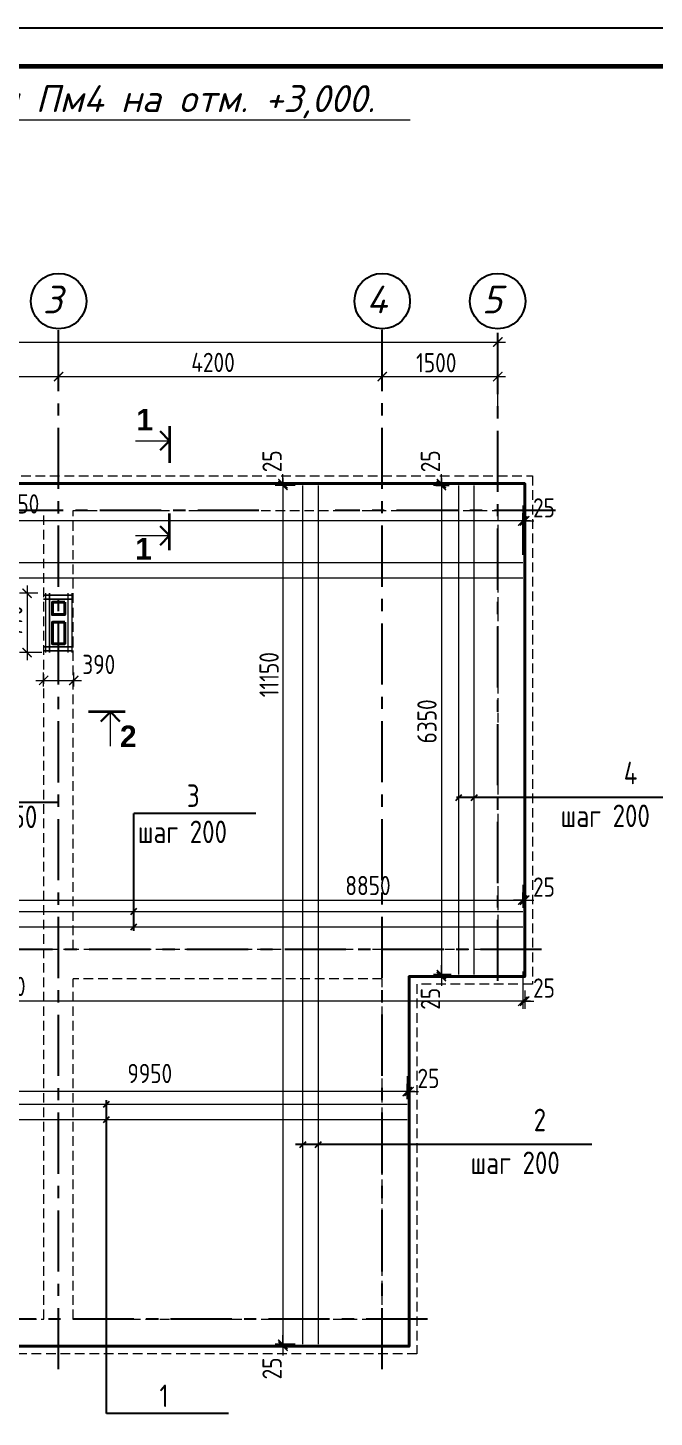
# Model space of a CAD drawing. Extents: x -12289450 to -10763036, y -7834513 to -6150123.
# Drawn here: x -10876033 to -10867901, y -7822853 to -7804813 of the extents above; entities that cross this region are included whole.
import ezdxf

# ---------------------------------------------------------------- set-up
doc = ezdxf.new("R2010")
doc.units = 0
doc.header["$LTSCALE"] = 25
doc.header["$PDMODE"] = 35
doc.linetypes.add('CENTER', pattern=[50.8, 31.75, -6.35, 6.35, -6.35])
doc.linetypes.add('DASHED', pattern=[0.75, 0.5, -0.25])
doc.layers.get('DefPoints').update_dxf_attribs({"color": 10, "lineweight": 30})
for name, color, linetype in [('001-ПЕРЕГОРОДКИ', 5, 'Continuous'), ('005-РАЗМЕРЫ', 252, 'Continuous'), ('014-ОСИ', 251, 'CENTER'), ('Annotation - Text', 7, 'Continuous'), ('EEE', 7, 'Continuous'), ('К_Арматура', 7, 'Continuous'), ('Новое', 51, 'Continuous'), ('Текст', 7, 'Continuous')]:
    doc.layers.add(name, color=color, linetype=linetype)
doc.layers.add('СТЕНЫ', color=5, linetype='Continuous', lineweight=40)
doc.styles.add('gismo', font='isocpeui.ttf')
doc.styles.add('GOST 2.304', font='cs_gost2304.shx')
doc.styles.add('Isocpeur', font='isocpeui.ttf')
doc.styles.add('СГЕНЕРИР_СТИЛЬ_1', font='arialbd.ttf')
doc.dimstyles.new('1', dxfattribs={"dimscale": 100, "dimtxt": 2.5, "dimasz": 1.2, "dimexe": 1, "dimexo": 1, "dimgap": 0.5, "dimtad": 1, "dimdec": 0, "dimzin": 0, "dimdsep": 46, "dimtxsty": 'GOST 2.304', "dimblk": 'ARCHTICK', "dimcen": 0.09, "dimdle": 1, "dimclrd": 256, "dimclre": 256, "dimclrt": 7, "dimadec": 0, "dimazin": 0, "dimtfac": 1, "dimtdec": 0, "dimtmove": 0, "dimatfit": 3, "dimldrblk": 'ARCHTICK', "dimfxl": 0, "dimtolj": 1, "dimtzin": 0, "dimlwd": 5, "dimlwe": 5, "dimarcsym": 0})

# ---------------------------------------------------------------- blocks, each defined once
blk = doc.blocks.new('_ArchTick')
at = {"color": 0, "linetype": 'ByBlock', "const_width": 0.15}
blk.add_lwpolyline([(-0.5, -0.5), (0.5, 0.5)], dxfattribs=at)
blk = doc.blocks.new('*D1621')
at = {"layer": '005-РАЗМЕРЫ', "lineweight": 5, "transparency": 16777216}
for p, q in [((-10880732, -7809412), (-10880732, -7809242)), ((-10875632, -7809412), (-10875632, -7809242)), ((-10880832, -7809342), (-10875532, -7809342))]:
    blk.add_line(p, q, dxfattribs=at)
at = {"layer": 'DefPoints', "color": 0, "transparency": 16777216}
for p in [(-10880732, -7809512), (-10875632, -7809342), (-10875632, -7809512)]:
    blk.add_point(p, dxfattribs=at)
at = {"layer": '005-РАЗМЕРЫ', "lineweight": 5, "transparency": 16777216, "xscale": 120, "yscale": 120, "zscale": 120, "rotation": 180}
blk.add_blockref('_ArchTick', (-10880732, -7809342), dxfattribs=at)
at = {"layer": '005-РАЗМЕРЫ', "lineweight": 5, "transparency": 16777216, "xscale": 120, "yscale": 120, "zscale": 120}
blk.add_blockref('_ArchTick', (-10875632, -7809342), dxfattribs=at)
at = {"layer": '005-РАЗМЕРЫ', "color": 7, "transparency": 16777216, "insert": (-10879339, -7809162), "char_height": 250, "attachment_point": 5, "style": 'GOST 2.304'}
blk.add_mtext('\\A1;5100', dxfattribs=at)
blk = doc.blocks.new('*D1622')
at = {"layer": '005-РАЗМЕРЫ', "lineweight": 5, "transparency": 16777216}
for p, q in [((-10882232, -7809739), (-10882232, -7808793)), ((-10869932, -7809789), (-10869932, -7808793)), ((-10882332, -7808893), (-10869832, -7808893))]:
    blk.add_line(p, q, dxfattribs=at)
at = {"layer": 'DefPoints', "color": 0, "transparency": 16777216}
for p in [(-10869932, -7808893), (-10882232, -7809839), (-10869932, -7809889)]:
    blk.add_point(p, dxfattribs=at)
at = {"layer": '005-РАЗМЕРЫ', "lineweight": 5, "transparency": 16777216, "xscale": 120, "yscale": 120, "zscale": 120, "rotation": 180}
blk.add_blockref('_ArchTick', (-10882232, -7808893), dxfattribs=at)
at = {"layer": '005-РАЗМЕРЫ', "lineweight": 5, "transparency": 16777216, "xscale": 120, "yscale": 120, "zscale": 120}
blk.add_blockref('_ArchTick', (-10869932, -7808893), dxfattribs=at)
at = {"layer": '005-РАЗМЕРЫ', "color": 7, "transparency": 16777216, "insert": (-10877452, -7808703), "char_height": 250, "attachment_point": 5, "style": 'GOST 2.304'}
blk.add_mtext('\\A1;12300', dxfattribs=at)
blk = doc.blocks.new('*D1624')
at = {"layer": '005-РАЗМЕРЫ', "lineweight": 5, "transparency": 16777216}
for p, q in [((-10875632, -7809412), (-10875632, -7809242)), ((-10871432, -7809412), (-10871432, -7809242)), ((-10875732, -7809342), (-10871332, -7809342))]:
    blk.add_line(p, q, dxfattribs=at)
at = {"layer": 'DefPoints', "color": 0, "transparency": 16777216}
for p in [(-10875632, -7809512), (-10871432, -7809342), (-10871432, -7809512)]:
    blk.add_point(p, dxfattribs=at)
at = {"layer": '005-РАЗМЕРЫ', "lineweight": 5, "transparency": 16777216, "xscale": 120, "yscale": 120, "zscale": 120, "rotation": 180}
blk.add_blockref('_ArchTick', (-10875632, -7809342), dxfattribs=at)
at = {"layer": '005-РАЗМЕРЫ', "lineweight": 5, "transparency": 16777216, "xscale": 120, "yscale": 120, "zscale": 120}
blk.add_blockref('_ArchTick', (-10871432, -7809342), dxfattribs=at)
at = {"layer": '005-РАЗМЕРЫ', "color": 7, "transparency": 16777216, "insert": (-10873628, -7809158), "char_height": 250, "attachment_point": 5, "style": 'GOST 2.304'}
blk.add_mtext('\\A1;4200', dxfattribs=at)
blk = doc.blocks.new('*D1625')
at = {"layer": '005-РАЗМЕРЫ', "lineweight": 5, "transparency": 16777216}
for p, q in [((-10871432, -7809412), (-10871432, -7809242)), ((-10869932, -7809412), (-10869932, -7809242)), ((-10871532, -7809342), (-10869832, -7809342))]:
    blk.add_line(p, q, dxfattribs=at)
at = {"layer": 'DefPoints', "color": 0, "transparency": 16777216}
for p in [(-10871432, -7809512), (-10869932, -7809342), (-10869932, -7809512)]:
    blk.add_point(p, dxfattribs=at)
at = {"layer": '005-РАЗМЕРЫ', "lineweight": 5, "transparency": 16777216, "xscale": 120, "yscale": 120, "zscale": 120, "rotation": 180}
blk.add_blockref('_ArchTick', (-10871432, -7809342), dxfattribs=at)
at = {"layer": '005-РАЗМЕРЫ', "lineweight": 5, "transparency": 16777216, "xscale": 120, "yscale": 120, "zscale": 120}
blk.add_blockref('_ArchTick', (-10869932, -7809342), dxfattribs=at)
at = {"layer": '005-РАЗМЕРЫ', "color": 7, "transparency": 16777216, "insert": (-10870730, -7809162), "char_height": 250, "attachment_point": 5, "style": 'GOST 2.304'}
blk.add_mtext('\\A1;1500', dxfattribs=at)
blk = doc.blocks.new('*D1633')
at = {"layer": '005-РАЗМЕРЫ', "lineweight": 5, "transparency": 16777216}
for p, q in [((-10872560, -7810756), (-10872821, -7810756)), ((-10872721, -7810656), (-10872721, -7822006)), ((-10872560, -7821906), (-10872821, -7821906))]:
    blk.add_line(p, q, dxfattribs=at)
at = {"layer": 'DefPoints', "color": 0, "transparency": 16777216}
for p in [(-10872460, -7810756), (-10872721, -7821906), (-10872460, -7821906)]:
    blk.add_point(p, dxfattribs=at)
at = {"layer": '005-РАЗМЕРЫ', "lineweight": 5, "transparency": 16777216, "xscale": 120, "yscale": 120, "zscale": 120}
for p, rotation in [((-10872721, -7810756), 90), ((-10872721, -7821906), 270)]:
    blk.add_blockref('_ArchTick', p, dxfattribs=dict(at, rotation=rotation))
at = {"layer": '005-РАЗМЕРЫ', "color": 7, "transparency": 16777216, "insert": (-10872901, -7813212), "char_height": 250, "attachment_point": 5, "rotation": 90, "style": 'GOST 2.304'}
blk.add_mtext('\\A1;11150', dxfattribs=at)
blk = doc.blocks.new('*D1634')
at = {"layer": '005-РАЗМЕРЫ', "lineweight": 5, "ltscale": 100, "transparency": 16777216}
for p, q in [((-10881057, -7811657), (-10881057, -7811116)), ((-10869607, -7811657), (-10869607, -7811116)), ((-10869507, -7811216), (-10881157, -7811216))]:
    blk.add_line(p, q, dxfattribs=at)
at = {"layer": 'DefPoints', "color": 0, "ltscale": 100, "transparency": 16777216}
for p in [(-10881057, -7811216), (-10881057, -7811757), (-10869607, -7811757)]:
    blk.add_point(p, dxfattribs=at)
at = {"layer": '005-РАЗМЕРЫ', "lineweight": 5, "ltscale": 100, "transparency": 16777216, "xscale": 120, "yscale": 120, "zscale": 120, "rotation": 180}
blk.add_blockref('_ArchTick', (-10881057, -7811216), dxfattribs=at)
at = {"layer": '005-РАЗМЕРЫ', "lineweight": 5, "ltscale": 100, "transparency": 16777216, "xscale": 120, "yscale": 120, "zscale": 120}
blk.add_blockref('_ArchTick', (-10869607, -7811216), dxfattribs=at)
at = {"layer": '005-РАЗМЕРЫ', "color": 7, "ltscale": 100, "transparency": 16777216, "insert": (-10876202, -7810995), "char_height": 250, "attachment_point": 5, "style": 'GOST 2.304'}
blk.add_mtext('\\A1;11450', dxfattribs=at)
blk = doc.blocks.new('*D1630')
at = {"layer": '005-РАЗМЕРЫ', "lineweight": 5, "ltscale": 100, "transparency": 16777216}
for p, q in [((-10881057, -7818724), (-10881057, -7818524)), ((-10871107, -7818724), (-10871107, -7818524)), ((-10871007, -7818624), (-10881157, -7818624))]:
    blk.add_line(p, q, dxfattribs=at)
at = {"layer": 'DefPoints', "color": 0, "ltscale": 100, "transparency": 16777216}
for p in [(-10881057, -7818624), (-10881057, -7818824), (-10871107, -7818824)]:
    blk.add_point(p, dxfattribs=at)
at = {"layer": '005-РАЗМЕРЫ', "lineweight": 5, "ltscale": 100, "transparency": 16777216, "xscale": 120, "yscale": 120, "zscale": 120, "rotation": 180}
blk.add_blockref('_ArchTick', (-10881057, -7818624), dxfattribs=at)
at = {"layer": '005-РАЗМЕРЫ', "lineweight": 5, "ltscale": 100, "transparency": 16777216, "xscale": 120, "yscale": 120, "zscale": 120}
blk.add_blockref('_ArchTick', (-10871107, -7818624), dxfattribs=at)
at = {"layer": '005-РАЗМЕРЫ', "color": 7, "ltscale": 100, "transparency": 16777216, "insert": (-10874449, -7818390), "char_height": 250, "attachment_point": 5, "style": 'GOST 2.304'}
blk.add_mtext('\\A1;9950', dxfattribs=at)
blk = doc.blocks.new('*D1632')
at = {"layer": '005-РАЗМЕРЫ', "lineweight": 5, "ltscale": 100, "transparency": 16777216}
for p, q in [((-10871107, -7818424), (-10871107, -7818724)), ((-10871082, -7818485), (-10871082, -7818724)), ((-10871107, -7818624), (-10871227, -7818624)), ((-10871107, -7818624), (-10871082, -7818624)), ((-10871082, -7818624), (-10870962, -7818624))]:
    blk.add_line(p, q, dxfattribs=at)
at = {"layer": 'DefPoints', "color": 0, "ltscale": 100, "transparency": 16777216}
for p in [(-10871107, -7818324), (-10871082, -7818385), (-10871082, -7818624)]:
    blk.add_point(p, dxfattribs=at)
at = {"layer": '005-РАЗМЕРЫ', "lineweight": 5, "ltscale": 100, "transparency": 16777216, "xscale": 120, "yscale": 120, "zscale": 120}
blk.add_blockref('_ArchTick', (-10871107, -7818624), dxfattribs=at)
at = {"layer": '005-РАЗМЕРЫ', "lineweight": 5, "ltscale": 100, "transparency": 16777216, "xscale": 120, "yscale": 120, "zscale": 120, "rotation": 180}
blk.add_blockref('_ArchTick', (-10871082, -7818624), dxfattribs=at)
at = {"layer": '005-РАЗМЕРЫ', "color": 7, "ltscale": 100, "transparency": 16777216, "insert": (-10870832, -7818454), "char_height": 250, "attachment_point": 5, "style": 'GOST 2.304'}
blk.add_mtext('\\A1;25', dxfattribs=at)
blk = doc.blocks.new('*D1666')
at = {"layer": '005-РАЗМЕРЫ', "lineweight": 5, "transparency": 16777216}
for p, q in [((-10870736, -7810756), (-10870564, -7810756)), ((-10870664, -7810656), (-10870664, -7817206)), ((-10870536, -7817106), (-10870764, -7817106))]:
    blk.add_line(p, q, dxfattribs=at)
at = {"layer": 'DefPoints', "color": 0, "transparency": 16777216}
for p in [(-10870836, -7810756), (-10870664, -7817106), (-10870436, -7817106)]:
    blk.add_point(p, dxfattribs=at)
at = {"layer": '005-РАЗМЕРЫ', "lineweight": 5, "transparency": 16777216, "xscale": 120, "yscale": 120, "zscale": 120}
for p, rotation in [((-10870664, -7810756), 90), ((-10870664, -7817106), 270)]:
    blk.add_blockref('_ArchTick', p, dxfattribs=dict(at, rotation=rotation))
at = {"layer": '005-РАЗМЕРЫ', "color": 7, "transparency": 16777216, "insert": (-10870851, -7813819), "char_height": 250, "attachment_point": 5, "rotation": 90, "style": 'GOST 2.304'}
blk.add_mtext('\\A1;6350', dxfattribs=at)
blk = doc.blocks.new('*D1667')
at = {"layer": '005-РАЗМЕРЫ', "lineweight": 5, "ltscale": 100, "transparency": 16777216}
for p, q in [((-10870764, -7810731), (-10870764, -7810731)), ((-10870710, -7810756), (-10870764, -7810756)), ((-10870664, -7810731), (-10870664, -7810611)), ((-10870664, -7810756), (-10870664, -7810731)), ((-10870664, -7810756), (-10870664, -7810876))]:
    blk.add_line(p, q, dxfattribs=at)
at = {"layer": 'DefPoints', "color": 0, "ltscale": 100, "transparency": 16777216}
for p in [(-10870664, -7810731), (-10870664, -7810731), (-10870610, -7810756)]:
    blk.add_point(p, dxfattribs=at)
at = {"layer": '005-РАЗМЕРЫ', "lineweight": 5, "ltscale": 100, "transparency": 16777216, "xscale": 120, "yscale": 120, "zscale": 120}
for p, rotation in [((-10870664, -7810731), 270), ((-10870664, -7810756), 90)]:
    blk.add_blockref('_ArchTick', p, dxfattribs=dict(at, rotation=rotation))
at = {"layer": '005-РАЗМЕРЫ', "color": 7, "ltscale": 100, "transparency": 16777216, "insert": (-10870806, -7810442), "char_height": 250, "attachment_point": 5, "rotation": 90, "style": 'GOST 2.304'}
blk.add_mtext('\\A1;25', dxfattribs=at)
blk = doc.blocks.new('*D1668')
at = {"layer": '005-РАЗМЕРЫ', "lineweight": 5, "ltscale": 100, "transparency": 16777216}
for p, q in [((-10870664, -7817106), (-10870664, -7816986)), ((-10870710, -7817106), (-10870764, -7817106)), ((-10870764, -7817131), (-10870764, -7817131)), ((-10870664, -7817106), (-10870664, -7817131)), ((-10870664, -7817131), (-10870664, -7817251))]:
    blk.add_line(p, q, dxfattribs=at)
at = {"layer": 'DefPoints', "color": 0, "ltscale": 100, "transparency": 16777216}
for p in [(-10870664, -7817131), (-10870664, -7817131), (-10870610, -7817106)]:
    blk.add_point(p, dxfattribs=at)
at = {"layer": '005-РАЗМЕРЫ', "lineweight": 5, "ltscale": 100, "transparency": 16777216, "xscale": 120, "yscale": 120, "zscale": 120}
for p, rotation in [((-10870664, -7817106), 270), ((-10870664, -7817131), 90)]:
    blk.add_blockref('_ArchTick', p, dxfattribs=dict(at, rotation=rotation))
at = {"layer": '005-РАЗМЕРЫ', "color": 7, "ltscale": 100, "transparency": 16777216, "insert": (-10870806, -7817420), "char_height": 250, "attachment_point": 5, "rotation": 90, "style": 'GOST 2.304'}
blk.add_mtext('\\A1;25', dxfattribs=at)
blk = doc.blocks.new('*D1677')
at = {"layer": '005-РАЗМЕРЫ', "lineweight": 5, "ltscale": 100, "transparency": 16777216}
for p, q in [((-10872820, -7810731), (-10872821, -7810731)), ((-10872767, -7810756), (-10872821, -7810756)), ((-10872721, -7810731), (-10872721, -7810611)), ((-10872721, -7810756), (-10872721, -7810731)), ((-10872721, -7810756), (-10872721, -7810876))]:
    blk.add_line(p, q, dxfattribs=at)
at = {"layer": 'DefPoints', "color": 0, "ltscale": 100, "transparency": 16777216}
for p in [(-10872721, -7810731), (-10872720, -7810731), (-10872667, -7810756)]:
    blk.add_point(p, dxfattribs=at)
at = {"layer": '005-РАЗМЕРЫ', "lineweight": 5, "ltscale": 100, "transparency": 16777216, "xscale": 120, "yscale": 120, "zscale": 120}
for p, rotation in [((-10872721, -7810731), 270), ((-10872721, -7810756), 90)]:
    blk.add_blockref('_ArchTick', p, dxfattribs=dict(at, rotation=rotation))
at = {"layer": '005-РАЗМЕРЫ', "color": 7, "ltscale": 100, "transparency": 16777216, "insert": (-10872862, -7810442), "char_height": 250, "attachment_point": 5, "rotation": 90, "style": 'GOST 2.304'}
blk.add_mtext('\\A1;25', dxfattribs=at)
blk = doc.blocks.new('*D1678')
at = {"layer": '005-РАЗМЕРЫ', "lineweight": 5, "ltscale": 100, "transparency": 16777216}
for p, q in [((-10872767, -7821906), (-10872821, -7821906)), ((-10872820, -7821931), (-10872821, -7821931)), ((-10872721, -7821906), (-10872721, -7821786)), ((-10872721, -7821906), (-10872721, -7821931)), ((-10872721, -7821931), (-10872721, -7822051))]:
    blk.add_line(p, q, dxfattribs=at)
at = {"layer": 'DefPoints', "color": 0, "ltscale": 100, "transparency": 16777216}
for p in [(-10872721, -7821931), (-10872720, -7821931), (-10872667, -7821906)]:
    blk.add_point(p, dxfattribs=at)
at = {"layer": '005-РАЗМЕРЫ', "lineweight": 5, "ltscale": 100, "transparency": 16777216, "xscale": 120, "yscale": 120, "zscale": 120}
for p, rotation in [((-10872721, -7821906), 270), ((-10872721, -7821931), 90)]:
    blk.add_blockref('_ArchTick', p, dxfattribs=dict(at, rotation=rotation))
at = {"layer": '005-РАЗМЕРЫ', "color": 7, "ltscale": 100, "transparency": 16777216, "insert": (-10872862, -7822220), "char_height": 250, "attachment_point": 5, "rotation": 90, "style": 'GOST 2.304'}
blk.add_mtext('\\A1;25', dxfattribs=at)
blk = doc.blocks.new('*D1681')
at = {"layer": '005-РАЗМЕРЫ', "lineweight": 5, "ltscale": 100, "transparency": 16777216}
for p, q in [((-10878457, -7817065), (-10878457, -7817552)), ((-10869607, -7817065), (-10869607, -7817552)), ((-10869507, -7817452), (-10878557, -7817452))]:
    blk.add_line(p, q, dxfattribs=at)
at = {"layer": 'DefPoints', "color": 0, "ltscale": 100, "transparency": 16777216}
for p in [(-10878457, -7816965), (-10869607, -7816965), (-10878457, -7817452)]:
    blk.add_point(p, dxfattribs=at)
at = {"layer": '005-РАЗМЕРЫ', "lineweight": 5, "ltscale": 100, "transparency": 16777216, "xscale": 120, "yscale": 120, "zscale": 120, "rotation": 180}
blk.add_blockref('_ArchTick', (-10878457, -7817452), dxfattribs=at)
at = {"layer": '005-РАЗМЕРЫ', "lineweight": 5, "ltscale": 100, "transparency": 16777216, "xscale": 120, "yscale": 120, "zscale": 120}
blk.add_blockref('_ArchTick', (-10869607, -7817452), dxfattribs=at)
at = {"layer": '005-РАЗМЕРЫ', "color": 7, "ltscale": 100, "transparency": 16777216, "insert": (-10876355, -7817260), "char_height": 250, "attachment_point": 5, "style": 'GOST 2.304'}
blk.add_mtext('\\A1;8850', dxfattribs=at)
blk = doc.blocks.new('*D1682')
at = {"layer": '005-РАЗМЕРЫ', "lineweight": 5, "ltscale": 100, "transparency": 16777216}
for p, q in [((-10869607, -7817252), (-10869607, -7817552)), ((-10869607, -7817452), (-10869727, -7817452)), ((-10869607, -7817452), (-10869582, -7817452)), ((-10869582, -7817312), (-10869582, -7817552)), ((-10869582, -7817452), (-10869462, -7817452))]:
    blk.add_line(p, q, dxfattribs=at)
at = {"layer": 'DefPoints', "color": 0, "ltscale": 100, "transparency": 16777216}
for p in [(-10869607, -7817152), (-10869582, -7817212), (-10869582, -7817452)]:
    blk.add_point(p, dxfattribs=at)
at = {"layer": '005-РАЗМЕРЫ', "lineweight": 5, "ltscale": 100, "transparency": 16777216, "xscale": 120, "yscale": 120, "zscale": 120}
blk.add_blockref('_ArchTick', (-10869607, -7817452), dxfattribs=at)
at = {"layer": '005-РАЗМЕРЫ', "lineweight": 5, "ltscale": 100, "transparency": 16777216, "xscale": 120, "yscale": 120, "zscale": 120, "rotation": 180}
blk.add_blockref('_ArchTick', (-10869582, -7817452), dxfattribs=at)
at = {"layer": '005-РАЗМЕРЫ', "color": 7, "ltscale": 100, "transparency": 16777216, "insert": (-10869332, -7817281), "char_height": 250, "attachment_point": 5, "style": 'GOST 2.304'}
blk.add_mtext('\\A1;25', dxfattribs=at)
blk = doc.blocks.new('*D1683')
at = {"layer": '005-РАЗМЕРЫ', "lineweight": 5, "ltscale": 100, "transparency": 16777216}
for p, q in [((-10875927, -7813286), (-10875337, -7813286)), ((-10875827, -7813365), (-10875827, -7813186)), ((-10875437, -7813365), (-10875437, -7813186))]:
    blk.add_line(p, q, dxfattribs=at)
at = {"layer": 'DefPoints', "color": 0, "ltscale": 100, "transparency": 16777216}
for p in [(-10875437, -7813286), (-10875827, -7813465), (-10875437, -7813465)]:
    blk.add_point(p, dxfattribs=at)
at = {"layer": '005-РАЗМЕРЫ', "lineweight": 5, "ltscale": 100, "transparency": 16777216, "xscale": 120, "yscale": 120, "zscale": 120, "rotation": 180}
blk.add_blockref('_ArchTick', (-10875827, -7813286), dxfattribs=at)
at = {"layer": '005-РАЗМЕРЫ', "lineweight": 5, "ltscale": 100, "transparency": 16777216, "xscale": 120, "yscale": 120, "zscale": 120}
blk.add_blockref('_ArchTick', (-10875437, -7813286), dxfattribs=at)
at = {"layer": '005-РАЗМЕРЫ', "color": 7, "ltscale": 100, "transparency": 16777216, "insert": (-10875111, -7813079), "char_height": 250, "attachment_point": 5, "style": 'GOST 2.304'}
blk.add_mtext('\\A1;390', dxfattribs=at)
blk = doc.blocks.new('*D1684')
at = {"layer": '005-РАЗМЕРЫ', "lineweight": 5, "ltscale": 100, "transparency": 16777216}
for p, q in [((-10875902, -7812156), (-10876142, -7812156)), ((-10876042, -7812056), (-10876042, -7813026)), ((-10875852, -7812926), (-10876142, -7812926))]:
    blk.add_line(p, q, dxfattribs=at)
at = {"layer": 'DefPoints', "color": 0, "ltscale": 100, "transparency": 16777216}
for p in [(-10875802, -7812156), (-10876042, -7812926), (-10875752, -7812926)]:
    blk.add_point(p, dxfattribs=at)
at = {"layer": '005-РАЗМЕРЫ', "lineweight": 5, "ltscale": 100, "transparency": 16777216, "xscale": 120, "yscale": 120, "zscale": 120}
for p, rotation in [((-10876042, -7812156), 90), ((-10876042, -7812926), 270)]:
    blk.add_blockref('_ArchTick', p, dxfattribs=dict(at, rotation=rotation))
at = {"layer": '005-РАЗМЕРЫ', "color": 7, "ltscale": 100, "transparency": 16777216, "insert": (-10876229, -7812520), "char_height": 250, "attachment_point": 5, "rotation": 90, "style": 'GOST 2.304'}
blk.add_mtext('\\A1;770', dxfattribs=at)
blk = doc.blocks.new('*D1686')
at = {"layer": '005-РАЗМЕРЫ', "lineweight": 5, "ltscale": 100, "transparency": 16777216}
for p, q in [((-10869607, -7811016), (-10869607, -7811316)), ((-10869582, -7811077), (-10869582, -7811316)), ((-10869607, -7811216), (-10869727, -7811216)), ((-10869607, -7811216), (-10869582, -7811216)), ((-10869582, -7811216), (-10869462, -7811216))]:
    blk.add_line(p, q, dxfattribs=at)
at = {"layer": 'DefPoints', "color": 0, "ltscale": 100, "transparency": 16777216}
for p in [(-10869607, -7810916), (-10869582, -7810977), (-10869582, -7811216)]:
    blk.add_point(p, dxfattribs=at)
at = {"layer": '005-РАЗМЕРЫ', "lineweight": 5, "ltscale": 100, "transparency": 16777216, "xscale": 120, "yscale": 120, "zscale": 120}
blk.add_blockref('_ArchTick', (-10869607, -7811216), dxfattribs=at)
at = {"layer": '005-РАЗМЕРЫ', "lineweight": 5, "ltscale": 100, "transparency": 16777216, "xscale": 120, "yscale": 120, "zscale": 120, "rotation": 180}
blk.add_blockref('_ArchTick', (-10869582, -7811216), dxfattribs=at)
at = {"layer": '005-РАЗМЕРЫ', "color": 7, "ltscale": 100, "transparency": 16777216, "insert": (-10869332, -7811046), "char_height": 250, "attachment_point": 5, "style": 'GOST 2.304'}
blk.add_mtext('\\A1;25', dxfattribs=at)
blk = doc.blocks.new('*D1688')
at = {"layer": '005-РАЗМЕРЫ', "lineweight": 5, "ltscale": 100, "transparency": 16777216}
for p, q in [((-10878557, -7816140), (-10869507, -7816140)), ((-10878457, -7816185), (-10878457, -7816040)), ((-10869607, -7816185), (-10869607, -7816040))]:
    blk.add_line(p, q, dxfattribs=at)
at = {"layer": 'DefPoints', "color": 0, "ltscale": 100, "transparency": 16777216}
for p in [(-10869607, -7816140), (-10878457, -7816285), (-10869607, -7816285)]:
    blk.add_point(p, dxfattribs=at)
at = {"layer": '005-РАЗМЕРЫ', "lineweight": 5, "ltscale": 100, "transparency": 16777216, "xscale": 120, "yscale": 120, "zscale": 120, "rotation": 180}
blk.add_blockref('_ArchTick', (-10878457, -7816140), dxfattribs=at)
at = {"layer": '005-РАЗМЕРЫ', "lineweight": 5, "ltscale": 100, "transparency": 16777216, "xscale": 120, "yscale": 120, "zscale": 120}
blk.add_blockref('_ArchTick', (-10869607, -7816140), dxfattribs=at)
at = {"layer": '005-РАЗМЕРЫ', "color": 7, "ltscale": 100, "transparency": 16777216, "insert": (-10871617, -7815950), "char_height": 250, "attachment_point": 5, "style": 'GOST 2.304'}
blk.add_mtext('\\A1;8850', dxfattribs=at)
blk = doc.blocks.new('*D1689')
at = {"layer": '005-РАЗМЕРЫ', "lineweight": 5, "ltscale": 100, "transparency": 16777216}
for p, q in [((-10869607, -7815940), (-10869607, -7816240)), ((-10869582, -7816001), (-10869582, -7816240)), ((-10869607, -7816140), (-10869727, -7816140)), ((-10869607, -7816140), (-10869582, -7816140)), ((-10869582, -7816140), (-10869462, -7816140))]:
    blk.add_line(p, q, dxfattribs=at)
at = {"layer": 'DefPoints', "color": 0, "ltscale": 100, "transparency": 16777216}
for p in [(-10869607, -7815840), (-10869582, -7815901), (-10869582, -7816140)]:
    blk.add_point(p, dxfattribs=at)
at = {"layer": '005-РАЗМЕРЫ', "lineweight": 5, "ltscale": 100, "transparency": 16777216, "xscale": 120, "yscale": 120, "zscale": 120}
blk.add_blockref('_ArchTick', (-10869607, -7816140), dxfattribs=at)
at = {"layer": '005-РАЗМЕРЫ', "lineweight": 5, "ltscale": 100, "transparency": 16777216, "xscale": 120, "yscale": 120, "zscale": 120, "rotation": 180}
blk.add_blockref('_ArchTick', (-10869582, -7816140), dxfattribs=at)
at = {"layer": '005-РАЗМЕРЫ', "color": 7, "ltscale": 100, "transparency": 16777216, "insert": (-10869332, -7815970), "char_height": 250, "attachment_point": 5, "style": 'GOST 2.304'}
blk.add_mtext('\\A1;25', dxfattribs=at)

msp = doc.modelspace()

# ---------------------------------------------------------------- linework, layer by layer
at = {"lineweight": 25, "ltscale": 75}
for p, q in [((-10878624.4, -7814866), (-10875649.1, -7814866)), ((-10867540.7, -7814806.4), (-10870469.3, -7814806.4)), ((-10874657.1, -7816539.7), (-10874657.1, -7815014.7)), ((-10873072.7, -7815014.7), (-10874657.1, -7815014.7)), ((-10875012.1, -7822806.9), (-10875012.1, -7818737.6)), ((-10870238, -7819311.4), (-10872556.6, -7819311.4)), ((-10868710.3, -7819311.4), (-10870238, -7819311.4)), ((-10873427.7, -7822806.9), (-10875012.1, -7822806.9))]:
    msp.add_line(p, q, dxfattribs=at)
at = {"linetype": 'Continuous', "lineweight": 60, "ltscale": 75}
msp.add_lwpolyline([(-10887035.9, -7805313.4), (-10847536.1, -7805313.4), (-10847536.1, -7834013.3), (-10887035.9, -7834013.3)], close=True, dxfattribs=at)
at = {"lineweight": 25, "ltscale": 10}
for points in [[(-10870476.1, -7814846.2), (-10870396.5, -7814766.6)], [(-10870276.1, -7814846.2), (-10870196.5, -7814766.6)], [(-10874696.9, -7816325.2), (-10874617.3, -7816245.6)], [(-10874696.9, -7816525.2), (-10874617.3, -7816445.6)], [(-10875051.9, -7818827.3), (-10874972.3, -7818747.7)], [(-10875051.9, -7819027.3), (-10874972.3, -7818947.7)], [(-10872500.3, -7819351.1), (-10872420.7, -7819271.5)], [(-10872300.3, -7819351.1), (-10872220.7, -7819271.5)]]:
    msp.add_lwpolyline(points, dxfattribs=at)
at = {"layer": '001-ПЕРЕГОРОДКИ', "lineweight": 35, "ltscale": 100}
for points in [[(-10874192.7, -7809986.7), (-10874192.7, -7810461.4)], [(-10874192.7, -7811595.6), (-10874192.7, -7811120.9)], [(-10874770, -7813695), (-10875244.7, -7813695)]]:
    msp.add_lwpolyline(points, dxfattribs=at)
at = {"layer": '001-ПЕРЕГОРОДКИ', "lineweight": 18, "ltscale": 100}
for points in [[(-10874636.5, -7810175.8), (-10874192.7, -7810175.8)], [(-10874636.5, -7810175.8), (-10874192.7, -7810175.8)], [(-10874636.5, -7811406.6), (-10874192.7, -7811406.6)], [(-10874636.5, -7811406.6), (-10874192.7, -7811406.6)], [(-10874959, -7814138.8), (-10874959, -7813695)], [(-10874959, -7814138.8), (-10874959, -7813695)]]:
    msp.add_lwpolyline(points, dxfattribs=at)
at = {"layer": '014-ОСИ'}
for p, q in [((-10871432.4, -7822229.9), (-10871432.4, -7808722.5)), ((-10869932.4, -7817188.8), (-10869932.4, -7808722.5))]:
    msp.add_line(p, q, dxfattribs=at)
for points in [[(-10875632.4, -7822231.1), (-10875632.4, -7808722.5)], [(-10873033.2, -7811081.1), (-10884626.1, -7811081.1)], [(-10869182.4, -7811081.1), (-10872042.4, -7811081.1)], [(-10869362.4, -7816781.1), (-10884626.1, -7816781.1)], [(-10870844.4, -7821581.1), (-10884626.1, -7821581.1)]]:
    msp.add_lwpolyline(points, dxfattribs=at)
at = {"layer": 'EEE', "lineweight": 15}
msp.add_line((-10886620.9, -7806008.3), (-10871070.2, -7806008.3), dxfattribs=at)
at = {"layer": 'К_Арматура', "color": 1, "lineweight": 13}
for points in [[(-10872460.5, -7821906.1), (-10872460.5, -7810756.1)], [(-10872260.5, -7821906.1), (-10872260.5, -7810756.1)], [(-10870436.4, -7817106.1), (-10870436.4, -7810756.1)], [(-10870236.4, -7817106.1), (-10870236.4, -7810756.1)], [(-10881057.4, -7811757), (-10869607.4, -7811757)], [(-10881057.4, -7811957), (-10869607.4, -7811957)], [(-10875457.4, -7812181.1), (-10875827.4, -7812181.1)], [(-10875827.4, -7812181.1), (-10875437.4, -7812181.1)], [(-10875802.4, -7812156.1), (-10875802.4, -7812926.1)], [(-10875752.4, -7812926.1), (-10875752.4, -7812156.1)], [(-10875752.4, -7812156.1), (-10875752.4, -7812926.1)], [(-10875512.4, -7812156.1), (-10875512.4, -7812926.1)], [(-10875462.4, -7812156.1), (-10875462.4, -7812926.1)], [(-10875457.4, -7812231.1), (-10875827.4, -7812231.1)], [(-10875457.4, -7812231.1), (-10875827.4, -7812231.1)], [(-10875827.4, -7812231.1), (-10875437.4, -7812231.1)], [(-10875457.4, -7812851.1), (-10875827.4, -7812851.1)], [(-10875457.4, -7812851.1), (-10875827.4, -7812851.1)], [(-10875827.4, -7812851.1), (-10875437.4, -7812851.1)], [(-10875457.4, -7812901.1), (-10875827.4, -7812901.1)], [(-10875827.4, -7812901.1), (-10875437.4, -7812901.1)], [(-10878457.4, -7816285.4), (-10869607.4, -7816285.4)], [(-10878457.4, -7816485.4), (-10869607.4, -7816485.4)], [(-10881057.4, -7818787.5), (-10871107.4, -7818787.5)], [(-10881057.4, -7818987.5), (-10871107.4, -7818987.5)]]:
    msp.add_lwpolyline(points, dxfattribs=at)
at = {"layer": 'Новое', "color": 7, "linetype": 'Continuous'}
msp.add_lwpolyline([(-10889035.9, -7804813.4), (-10847036.1, -7804813.4), (-10847036.1, -7834513.3), (-10889035.9, -7834513.3)], close=True, dxfattribs=at)
msp.add_lwpolyline([(-10889035.9, -7804813.4), (-10847036.1, -7804813.4), (-10847036.1, -7834513.3), (-10889035.9, -7834513.3)], close=True, dxfattribs=at)
at = {"layer": 'СТЕНЫ', "linetype": 'DASHED', "lineweight": 9, "ltscale": 10}
for p, q in [((-10869932, -7811081.1), (-10869932, -7816781.1)), ((-10880732.4, -7821581.1), (-10875822.4, -7821581.1))]:
    msp.add_line(p, q, dxfattribs=at)
at = {"layer": 'СТЕНЫ', "color": 5, "lineweight": 30}
for points in [[(-10874192.7, -7810175.8), (-10874316, -7810052.4)], [(-10874192.7, -7810175.8), (-10874316, -7810299.1)], [(-10874192.7, -7811406.6), (-10874316, -7811283.2)], [(-10874192.7, -7811406.6), (-10874316, -7811529.9)], [(-10874959, -7813695), (-10875082.4, -7813818.3)], [(-10874959, -7813695), (-10874835.7, -7813818.3)]]:
    msp.add_lwpolyline(points, dxfattribs=at)
at = {"layer": 'СТЕНЫ', "linetype": 'DASHED', "lineweight": 9, "ltscale": 10}
msp.add_lwpolyline([(-10881182.4, -7822031.1), (-10881182.4, -7817231.1), (-10882682.4, -7817231.1), (-10882682.4, -7814231.1), (-10881182.4, -7814231.1), (-10881182.4, -7810631.1), (-10869482.4, -7810631.1), (-10869482.4, -7817231.1), (-10870982.4, -7817231.1), (-10870982.4, -7822031.1)], close=True, dxfattribs=at)
at = {"layer": 'СТЕНЫ', "ltscale": 3}
msp.add_lwpolyline([(-10882582.4, -7815231.1), (-10882582.4, -7814331.1), (-10881082.4, -7814331.1), (-10881082.4, -7810731.1), (-10869582.4, -7810731.1), (-10869582.4, -7817131.1), (-10871082.4, -7817131.1), (-10871082.4, -7821931.1), (-10881082.4, -7821931.1)], dxfattribs=at)
at = {"layer": 'СТЕНЫ', "linetype": 'DASHED', "lineweight": 9, "ltscale": 10}
for points in [[(-10880732.4, -7811081.1), (-10875822.4, -7811081.1)], [(-10875822.4, -7821581.1), (-10875822.4, -7811081.1)], [(-10875442.4, -7816781.1), (-10875442.4, -7811081.1)], [(-10875442.4, -7811081.1), (-10869932.4, -7811081.1)], [(-10875442.4, -7816781.1), (-10875822.4, -7816781.1)], [(-10869932, -7816781.1), (-10875442.4, -7816781.1)], [(-10875442.4, -7821581.1), (-10875442.4, -7817161.1)], [(-10871432.4, -7817161.1), (-10875442.4, -7817161.1)], [(-10871432.4, -7821581.1), (-10871432.4, -7817161.1)], [(-10875442.4, -7821581.1), (-10871432.4, -7821581.1)]]:
    msp.add_lwpolyline(points, dxfattribs=at)
at = {"layer": 'СТЕНЫ', "ltscale": 1.2}
for points in [[(-10875552.4, -7812271.1), (-10875552.4, -7812431.1), (-10875712.4, -7812431.1), (-10875712.4, -7812271.1)], [(-10875552.4, -7812531.1), (-10875552.4, -7812811.1), (-10875712.4, -7812811.1), (-10875712.4, -7812531.1)]]:
    msp.add_lwpolyline(points, close=True, dxfattribs=at)
at = {"layer": 'Текст'}
for centre in [(-10875632.4, -7808362.5), (-10871432.4, -7808362.5), (-10869932.4, -7808362.5)]:
    msp.add_circle(centre, 360, dxfattribs=at)

# ---------------------------------------------------------------- texts
at = {"lineweight": 25, "ltscale": 75, "style": 'GOST 2.304'}
for s, p in [('4', (-10868296.2, -7814634.9)), ('3', (-10873967.9, -7814929.5)), ('шаг 50', (-10876916.4, -7815203.7)), ('шаг 200', (-10869115.4, -7815191)), ('шаг 200', (-10874604.8, -7815399.3)), ('2', (-10869465.8, -7819139.8)), ('шаг 200', (-10870285, -7819696)), ('1', (-10874322.9, -7822722.2))]:
    msp.add_text(s, height=292.5, dxfattribs=at).set_placement(p)
at = {"layer": 'Annotation - Text', "color": 0, "lineweight": 25, "style": 'gismo'}
msp.add_text('Cхема армирования  монолитного перекрытия Пм4 на oтм. +3,000.', height=350, dxfattribs=at).set_placement((-10886545.1, -7805907.8))
at = {"layer": 'Annotation - Text', "color": 7, "linetype": 'Continuous', "lineweight": 0, "char_height": 280, "attachment_point": 2, "style": 'СГЕНЕРИР_СТИЛЬ_1'}
for s, insert in [('1', (-10874515.4, -7809761.3)), ('1', (-10874529.9, -7811437.4)), ('2', (-10874728.6, -7813872.7))]:
    msp.add_mtext(s, dxfattribs=dict(at, insert=insert))
at = {"layer": 'Текст', "style": 'Isocpeur'}
for s, p in [('3', (-10875837.7, -7808521.2)), ('4', (-10871637.7, -7808521.2)), ('5', (-10870137.7, -7808521.2))]:
    msp.add_text(s, height=360, dxfattribs=at).set_placement(p)

# ---------------------------------------------------------------- dimensions: what is measured, and where the dimension line sits
at = {"layer": '005-РАЗМЕРЫ'}
for base, p1, p2, picture, middle in [((-10869932.4, -7808893), (-10882232.4, -7809839.3), (-10869932.4, -7809888.8), '*D1622', (-10877452, -7808893)), ((-10875632.4, -7809342.5), (-10880732.4, -7809511.7), (-10875632.4, -7809511.7), '*D1621', (-10879338.8, -7809342.5)), ((-10871432.4, -7809342.5), (-10875632.4, -7809511.7), (-10871432.4, -7809511.7), '*D1624', (-10873628.3, -7809342.5)), ((-10869932.4, -7809342.5), (-10871432.4, -7809511.7), (-10869932.4, -7809511.7), '*D1625', (-10870729.8, -7809342.5))]:
    dim = msp.add_linear_dim(base=base, p1=p1, p2=p2, dimstyle='1', dxfattribs=at)
    dim.commit()
    dim.dimension.update_dxf_attribs({"geometry": picture, "text_midpoint": middle, "dimtype": 160})
at = {"layer": '005-РАЗМЕРЫ', "ltscale": 100}
for base, p1, p2, angle, picture, middle in [((-10872720.5, -7810731.1), (-10872666.8, -7810756.1), (-10872720.5, -7810731.1), 90, '*D1677', (-10872862.1, -7810441.8)), ((-10870664, -7810731.1), (-10870610.3, -7810756.1), (-10870664, -7810731.1), 90, '*D1667', (-10870805.6, -7810441.8)), ((-10869582.4, -7811215.9), (-10869607.4, -7810915.8), (-10869582.4, -7810976.5), 180, '*D1686', (-10869332.4, -7811045.7)), ((-10876042.3, -7812926.1), (-10875802.4, -7812156.1), (-10875752.4, -7812926.1), 90, '*D1684', (-10876229.4, -7812520.5)), ((-10869582.4, -7816140.3), (-10869607.4, -7815840.2), (-10869582.4, -7815901), 180, '*D1689', (-10869332.4, -7815970.2)), ((-10870664, -7817131.1), (-10870610.3, -7817106.1), (-10870664, -7817131.1), 270, '*D1668', (-10870805.6, -7817420.5)), ((-10869582.4, -7817451.6), (-10869607.4, -7817151.5), (-10869582.4, -7817212.3), 180, '*D1682', (-10869332.4, -7817281.5)), ((-10871082.4, -7818624.3), (-10871107.4, -7818324.1), (-10871082.4, -7818384.9), 180, '*D1632', (-10870832.4, -7818454.1)), ((-10872720.5, -7821931.1), (-10872666.8, -7821906.1), (-10872720.5, -7821931.1), 270, '*D1678', (-10872862.1, -7822220.5))]:
    dim = msp.add_linear_dim(base=base, p1=p1, p2=p2, angle=angle, dimstyle='1', override={"dimtmove": 2}, dxfattribs=at)
    dim.commit()
    dim.dimension.update_dxf_attribs({"geometry": picture, "text_midpoint": middle, "dimtype": 160})
at = {"layer": '005-РАЗМЕРЫ'}
for base, p1, p2, picture, middle in [((-10872720.5, -7821906.1), (-10872460.5, -7810756.1), (-10872460.5, -7821906.1), '*D1633', (-10872720.5, -7813211.7)), ((-10870664, -7817106.1), (-10870836.1, -7810756.1), (-10870436.4, -7817106.1), '*D1666', (-10870664, -7813819.3))]:
    dim = msp.add_linear_dim(base=base, p1=p1, p2=p2, angle=90, dimstyle='1', dxfattribs=at)
    dim.commit()
    dim.dimension.update_dxf_attribs({"geometry": picture, "text_midpoint": middle, "dimtype": 160})
at = {"layer": '005-РАЗМЕРЫ', "ltscale": 100}
for base, p1, p2, picture, middle in [((-10881057.4, -7811215.8), (-10869607.4, -7811757), (-10881057.4, -7811757), '*D1634', (-10876202, -7810995.3)), ((-10875437.4, -7813286.3), (-10875827.4, -7813464.9), (-10875437.4, -7813464.9), '*D1683', (-10875111.2, -7813078.8)), ((-10869607.4, -7816140.3), (-10878457.4, -7816285.4), (-10869607.4, -7816285.4), '*D1688', (-10871617.1, -7815949.6)), ((-10878457.4, -7817451.6), (-10869607.4, -7816964.8), (-10878457.4, -7816964.8), '*D1681', (-10876355.3, -7817260.5)), ((-10881057.4, -7818624.3), (-10871107.4, -7818824.1), (-10881057.4, -7818824.1), '*D1630', (-10874448.8, -7818390.1))]:
    dim = msp.add_linear_dim(base=base, p1=p1, p2=p2, dimstyle='1', override={"dimtmove": 2}, dxfattribs=at)
    dim.commit()
    dim.dimension.update_dxf_attribs({"geometry": picture, "text_midpoint": middle, "dimtype": 160})

doc.saveas('drawing.dxf')
